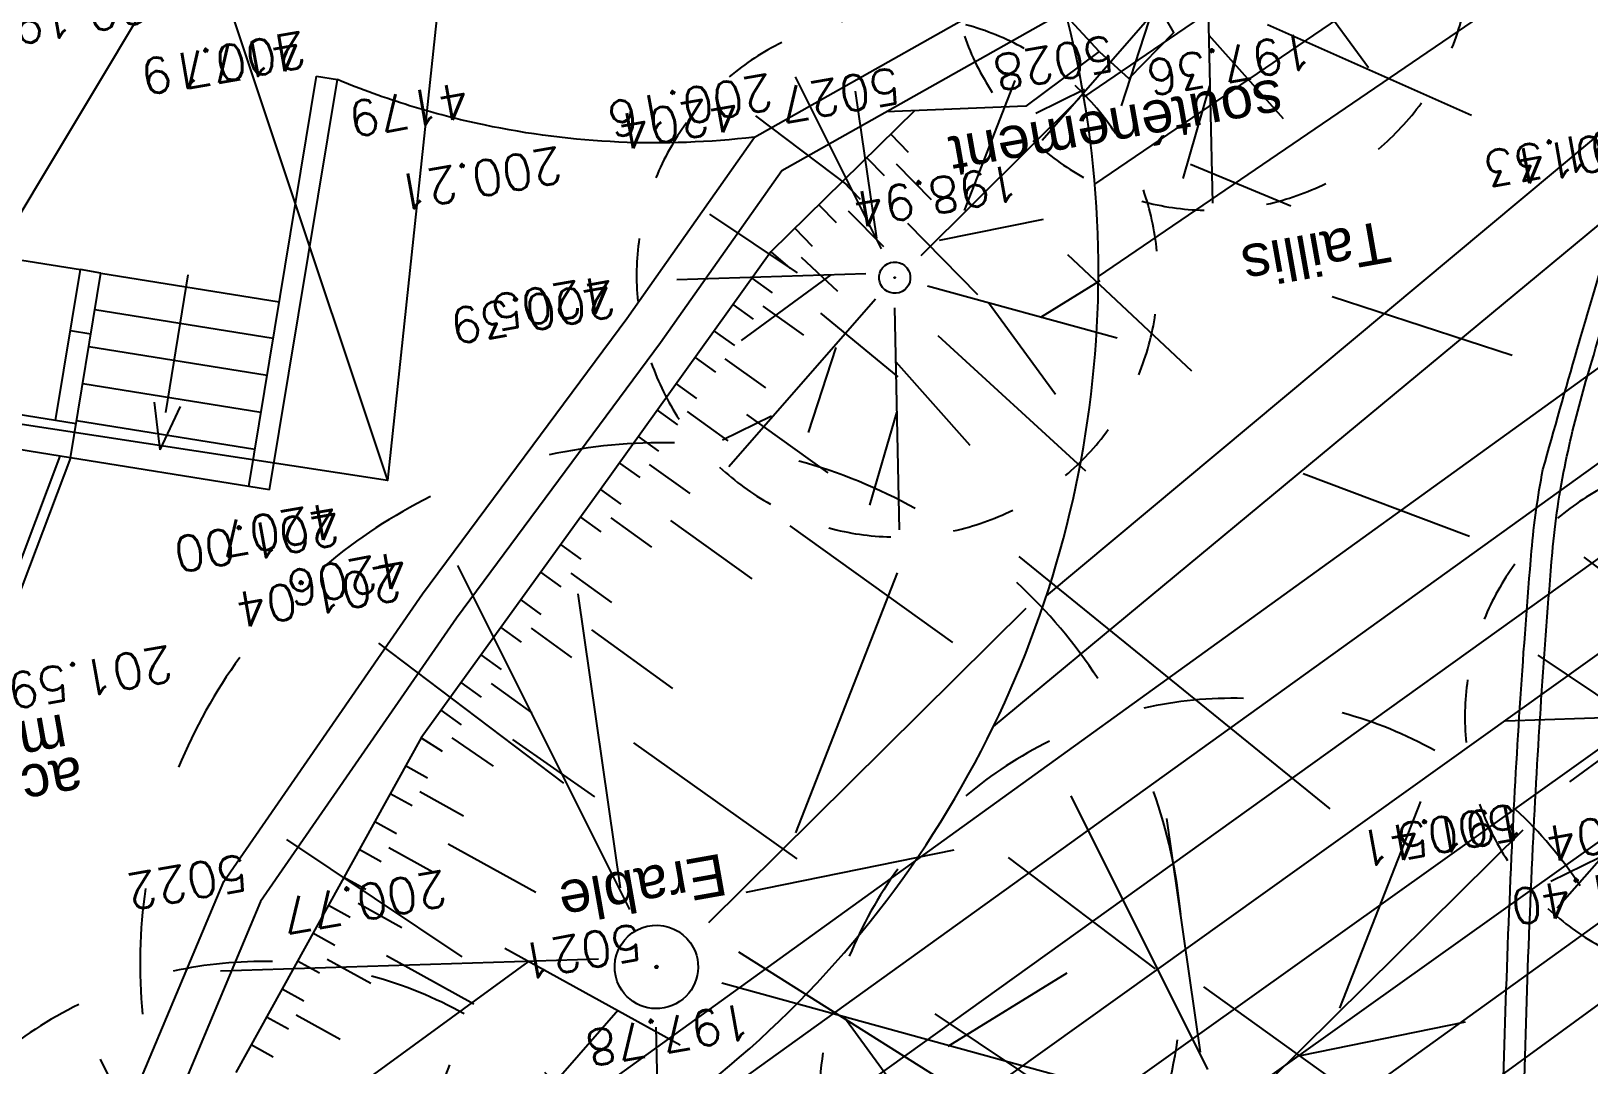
# Model space of a CAD drawing. Extents: x 0 to 613264, y -387505 to 675.
# Drawn here: x 472791 to 487730, y -276737 to -266822 of the extents above; entities that cross this region are included whole.
import ezdxf
from ezdxf.enums import TextEntityAlignment as Align
from ezdxf.lldxf.tags import DXFTag

# ---------------------------------------------------------------- set-up
doc = ezdxf.new("R2010")
doc.units = 0
for name, color, linetype in [('Fond topo - BAT_ANN', 252, 'Continuous'), ('Fond topo - BAT_TXT', 252, 'Continuous'), ('Fond topo - CLO_MUR', 252, 'Continuous'), ('Fond topo - ESPACE_BOISE', 252, 'Continuous'), ('Fond topo - SOL', 252, 'Continuous'), ('Fond topo - TAL', 252, 'Continuous'), ('Fond topo - TAL_HAC', 252, 'Continuous'), ('Fond topo - VEG', 252, 'Continuous'), ('Fond topo - VEG_TXT', 252, 'Continuous'), ('Fond topo - VEG_TXT_ESSENCE', 252, 'Continuous'), ('Fond topo - Z_500', 252, 'Continuous'), ('prlm-VRD', 2, 'Continuous'), ('SA - EBC', 252, 'Continuous')]:
    doc.layers.add(name, color=color, linetype=linetype)
for name, color, linetype, plot in [('Fond topo - N', 252, 'Continuous', False), ('Fond topo - NCACHE', 252, 'Continuous', False), ('Fond topo - ZCACHE', 252, 'Continuous', False)]:
    doc.layers.add(name, color=color, linetype=linetype, plot=plot)
doc.layers.add('Fond topo - P', color=252, linetype='Continuous', lineweight=50)
doc.layers.add('Fond topo - VOI', color=252, linetype='Continuous', lineweight=25)
doc.styles.add('2000_ARIAL', font='arial.ttf', dxfattribs={"height": 0.400000006})
doc.styles.add('SIMPLEX', font='simplex_.ttf', dxfattribs={"height": 1.25})
tags = doc.linetypes.add('L1', pattern=[1.0000000298023224, 0.6000000238418579, -0.4000000059604645]).pattern_tags.tags
tags[6:7] = [DXFTag(74, 4), DXFTag(75, 0), DXFTag(340, '0'), DXFTag(46, 0.0), DXFTag(50, 0.0), DXFTag(44, 0.0), DXFTag(45, 0.0)]
tags[4:5] = [DXFTag(74, 4), DXFTag(75, 0), DXFTag(340, '0'), DXFTag(46, 0.0), DXFTag(50, 0.0), DXFTag(44, 0.0), DXFTag(45, 0.0)]
tags = doc.linetypes.add('L16', pattern=[0.37500001490116125, 0.300000011920929, -0.07500000298023224]).pattern_tags.tags
tags[6:7] = [DXFTag(74, 4), DXFTag(75, 0), DXFTag(340, '0'), DXFTag(46, 0.0), DXFTag(50, 0.0), DXFTag(44, 0.0), DXFTag(45, 0.0)]
tags[4:5] = [DXFTag(74, 4), DXFTag(75, 0), DXFTag(340, '0'), DXFTag(46, 0.0), DXFTag(50, 0.0), DXFTag(44, 0.0), DXFTag(45, 0.0)]
tags = doc.linetypes.add('L8', pattern=[0.22500000894069674, 0.1500000059604645, -0.07500000298023224]).pattern_tags.tags
tags[6:7] = [DXFTag(74, 4), DXFTag(75, 0), DXFTag(340, '0'), DXFTag(46, 0.0), DXFTag(50, 0.0), DXFTag(44, 0.0), DXFTag(45, 0.0)]
tags[4:5] = [DXFTag(74, 4), DXFTag(75, 0), DXFTag(340, '0'), DXFTag(46, 0.0), DXFTag(50, 0.0), DXFTag(44, 0.0), DXFTag(45, 0.0)]

# ---------------------------------------------------------------- blocks, each defined once
blk = doc.blocks.new('ESC01')
at = {"ltscale": 2}
for p, q in [((1.338104, 0), (0, 0)), ((1.257547, 0.126415), (1.7, 0)), ((1.257547, -0.126415), (1.7, 0))]:
    blk.add_line(p, q, dxfattribs=at)
blk = doc.blocks.new('PTOPO')
at = {"layer": 'Fond topo - NCACHE', "style": 'SIMPLEX'}
blk.add_attdef('MAT', text='', height=0.34, dxfattribs=at).set_placement((0.09999999986030161, -0.09999999962747097), align=Align.TOP_LEFT)
at = {"layer": 'Fond topo - ZCACHE', "style": 'SIMPLEX'}
blk.add_attdef('ALT', (0.09999999986030161, 0.09999999962747097), '', height=0.34, dxfattribs=at)
blk = doc.blocks.new('VEG12')
at = {"ltscale": 2}
for p, q in [((0.01815258799999997, 0.057406781), (0.100441039, 0.47293725)), ((0.05749608, 0.253444298), (0.145517598, 0.414706841)), ((0.037902722, 0.15845596), (-0.06593155700000003, 0.344147082)), ((-0.158788295, 0.086017079), (-0.245985314, 0.284587218)), ((0.04981112299999996, 0.033821695), (0.391570728, 0.285894318)), ((0.143890955, 0.107467204), (0.230033352, 0.253971609)), ((0.2917471699999999, 0.208620217), (0.392372872, 0.233301274)), ((-0.05229389700000003, 0.02983962500000001), (-0.383643778, 0.204631851)), ((-0.25001839, 0.135126714), (-0.3755999820000001, 0.091127132)), ((0.122915307, -0.02992704099999999), (0.317230371, 0.05540147100000001)), ((-0.05265807700000003, -0.029192154), (-0.412380265, -0.256628677)), ((0.057557527, -0.01766878999999999), (0.411943876, -0.08413611500000001)), ((-0.09359106700000003, -0.049762263), (-0.2956446150000001, -0.04653133200000001)), ((0.01825986499999999, -0.057372749), (0.107637982, -0.4128258760000001)), ((0.184132294, -0.04763066399999999), (0.323120213, -0.192805613)), ((0.02259491799999996, -0.07955337300000001), (0.001649748999999978, -0.36183712)), ((-0.151821475, -0.09483882200000002), (-0.2999525240000001, -0.315936062)), ((0.05371548199999998, -0.188497704), (0.197263789, -0.356749422))]:
    blk.add_line(p, q, dxfattribs=at)
for start, end in [(90, 103.8461539085843), (62.30769199853572, 76.15384597947835), (117.6923078993823, 131.5384619204946), (34.61538499867542, 48.46153799321151), (145.3846149358338, 159.2307690506909), (6.923076979206323, 20.76923090842763), (173.0769230068974, 186.9230769931026), (339.2307689837768, 353.0769230207937), (200.7692310571047, 214.6153850641662), (311.5384620067885, 325.3846150013246), (228.4615380795054, 242.3076921006177), (283.8461540205217, 297.6923080014643), (256.1538460914157, 270)]:
    blk.add_arc((0, 0), 0.496982058, start, end, dxfattribs=at)
blk = doc.blocks.new('VEG14')
at = {"ltscale": 2, "flags": 128}
for points in [[(0.5, 0, -1), (-0.5, 0, -1)], [(0.016, 0, -1), (-0.016, 0, -1)]]:
    blk.add_lwpolyline(points, format="xyb", close=True, dxfattribs=at)
blk = doc.blocks.new('VEG12A')
at = {"ltscale": 2}
for p, q in [((0.01815258799999997, 0.057406781), (0.100441039, 0.47293725)), ((0.05749608, 0.253444298), (0.145517598, 0.414706841)), ((0.037902722, 0.15845596), (-0.06593155700000003, 0.344147082)), ((-0.158788295, 0.086017079), (-0.245985314, 0.284587218)), ((0.04981112299999996, 0.033821695), (0.391570728, 0.285894318)), ((0.143890955, 0.107467204), (0.230033352, 0.253971609)), ((0.2917471699999999, 0.208620217), (0.392372872, 0.233301274)), ((-0.05229389700000003, 0.02983962500000001), (-0.383643778, 0.204631851)), ((-0.25001839, 0.135126714), (-0.3755999820000001, 0.091127132)), ((0.122915307, -0.02992704099999999), (0.317230371, 0.05540147100000001)), ((0.057557527, -0.01766878999999999), (0.411943876, -0.08413611500000001)), ((-0.05265807700000003, -0.029192154), (-0.412380265, -0.256628677)), ((-0.09359106700000003, -0.049762263), (-0.2956446150000001, -0.04653133200000001)), ((0.184132294, -0.04763066399999999), (0.323120213, -0.192805613)), ((0.01825986499999999, -0.057372749), (0.107637982, -0.4128258760000001)), ((0.02259491799999996, -0.07955337300000001), (0.001649748999999978, -0.36183712)), ((-0.151821475, -0.09483882200000002), (-0.2999525240000001, -0.315936062)), ((0.05371548199999998, -0.188497704), (0.197263789, -0.356749422))]:
    blk.add_line(p, q, dxfattribs=at)
for start, end in [(90, 103.8461539085843), (62.30769199853572, 76.15384597947835), (117.6923078993823, 131.5384619204946), (34.61538499867542, 48.46153799321151), (145.3846149358338, 159.2307690506909), (6.923076979206323, 20.76923090842763), (173.0769230068974, 186.9230769931026), (339.2307689837768, 353.0769230207937), (200.7692310571047, 214.6153850641662), (311.5384620067885, 325.3846150013246), (228.4615380795054, 242.3076921006177), (283.8461540205217, 297.6923080014643), (256.1538460914157, 270)]:
    blk.add_arc((0, 0), 0.496982058, start, end, dxfattribs=at)
blk = doc.blocks.new('VEG14A')
at = {"ltscale": 2, "flags": 128}
for points in [[(0.5, 0, -1), (-0.5, 0, -1)], [(0.016, 0, -1), (-0.016, 0, -1)]]:
    blk.add_lwpolyline(points, format="xyb", close=True, dxfattribs=at)
blk = doc.blocks.new('A$C1F970F0F')
at = {"layer": 'SA - EBC'}
h = blk.add_hatch(dxfattribs=at)
h.set_pattern_fill('_USER', color=256, scale=74.99999999999999, angle=-325.7236014113932, style=0, pattern_type=0)
h.set_pattern_definition([(34.27639858860678, (-277130161.1279894, -473864756.7787022), (-42.238928459823, 61.97477650275113), [])])
edge = h.paths.add_edge_path()
edge.add_line((5801.470568619522, -3162.013069131843), (4083.559282644929, -3271.123614088357))
edge.add_line((4083.559282644929, -3271.123614088356), (4014.481307725509, -3717.332461968055))
edge.add_line((4014.48130772551, -3717.332461968055), (3135.517961824245, -3810.19300101904))
edge.add_line((3135.517961824245, -3810.19300101904), (2274.245008604417, -3693.648081323564))
edge.add_line((2274.245008604417, -3693.648081323564), (1554.636776175834, -3420.099318784944))
edge.add_arc((2508.775769578408, -2315.674454232369), 1459.498372788833, 157.1868533427094, 229.1754823893534, ccw=False)
edge.add_arc((1966.013830892235, -2087.371785851423), 870.6752834691503, 94.3015183869224, 157.1868533106914, ccw=False)
edge.add_line((1900.708697991695, -1219.149067345796), (2859.239020416566, -1223.495634912559))
edge.add_arc((3100.860739749298, 1265.329539486049), 2500.526305395239, 264.4549516394795, 302.9422754293212)
edge.add_arc((4209.331858878893, -445.3369775435177), 462.1229708170858, 302.9422754305585, 376.8336969250394)
edge.add_arc((2214.122706379954, -1049.006753214115), 2546.655714682971, 16.8336969158998, 38.14703645440247)
edge.add_arc((3041.32627014761, -399.2990096244524), 1494.806919462396, 38.14703657403813, 72.97328584086019)
edge.add_line((3479.031970107599, 1029.988031775616), (2182.437305702805, 1414.38613606858))
edge.add_line((2182.437305702805, 1414.38613606858), (1056.590900019184, 1822.819186472099))
edge.add_arc((1766.412018482452, 3779.442320525911), 2081.398594438606, 212.7495497786225, 250.0603089288685, ccw=False)
edge.add_line((15.86575126143373, 2653.472571668582), (-104.0907319930869, 3091.26353710603))
edge.add_line((-104.0907319930869, 3091.26353710603), (-169.6986146466322, 3639.54836895815))
edge.add_line((-169.6986146466322, 3639.548368958149), (-35.58090533515337, 6158.014854826562))
edge.add_arc((-194.3533792400212, 7143.826589584332), 998.5156357593988, 279.1493507374978, 373.962283499627)
edge.add_arc((2392.201579171132, 7786.918955579627), 1666.786287877102, 172.6269749467245, 193.9622835974407, ccw=False)
edge.add_arc((-45.50651600643437, 8102.354993671941), 791.2455775503726, -7.373025019439765, 16.43829965925021)
edge.add_line((713.3969204091394, 8326.263765657093), (486.7428317772967, 9142.81155059313))
edge.add_line((486.7428317772967, 9142.811550593131), (1338.845530021721, 9564.23852196786))
edge.add_line((1338.845530021721, 9564.23852196786), (1632.623584095551, 8945.24637913095))
edge.add_line((1632.623584095551, 8945.246379130947), (1394.029444699765, 8829.874494032001))
edge.add_line((1394.029444699765, 8829.874494032001), (1731.997733793977, 8131.230781666551))
edge.add_arc((1233.216649704336, 7889.945865525577), 554.0766919865823, -19.640967550384175, 25.815335324856676, ccw=False)
edge.add_line((1755.055695752756, 7703.706797235046), (1558.214479468655, 6807.520788570679))
edge.add_line((1558.214479468655, 6807.52078857068), (1570.021725572625, 6609.158708993335))
edge.add_line((1570.021725572625, 6609.158708993335), (1852.913141606868, 5734.125706863067))
edge.add_line((1852.913141606869, 5734.125706863067), (2726.748207475315, 4020.986816292172))
edge.add_line((2726.748207475315, 4020.986816292172), (3802.352916265851, 4004.947770972833))
edge.add_arc((8355.58168857983, 5950.706307988518), 4951.552134169374, 203.138762427905, 230.8301436200186)
edge.add_arc((13583.66465597079, 12367.85935474512), 13228.79229856088, 230.8301435441083, 233.1638398044412)
edge.add_line((5652.622255943647, 1780.153648245416), (4998.697813068342, 1820.441475819727))
edge.add_line((4998.697813068342, 1820.441475819727), (4863.841220233488, 767.0816613875431))
edge.add_line((4863.841220233488, 767.0816613875434), (5595.355488733695, 631.185878681516))
edge.add_line((5595.355488733695, 631.1858786815158), (5852.747939948536, -2020.707044821664))
edge.add_line((5852.747939948536, -2020.707044821665), (5881.394298709887, -2966.563612924887))
edge.add_line((5881.394298709887, -2966.563612924887), (5801.470568619523, -3162.013069131842))
at = {"layer": 'Fond topo - BAT_ANN', "linetype": 'L16', "ltscale": 2, "flags": 128}
blk.add_lwpolyline([(231.4166734365224, 7968.148775199626), (122.282900995564, 6942.842970544834), (-340.8542018124522, 7013.701384659944)], dxfattribs=at)
at = {"layer": 'Fond topo - BAT_ANN', "ltscale": 2, "flags": 128}
for points in [[(-340.8542018471107, 7013.701384476933), (231.4166734365224, 7968.148775199626)], [(-198.1400144222559, 7904.298366774744), (122.282900995564, 6942.842970544834)], [(-314.8011236439556, 7168.03761309216), (-172.144092458004, 7145.109766586162)], [(-152.4111332716416, 7141.852417282543), (18.58938524842642, 7114.369203770162)], [(12.73905983603913, 7078.928041373716), (-158.2614586264938, 7106.411255064775)], [(6.888808537206842, 7043.487328263565), (-164.1117099655316, 7070.970541867451)], [(1.038557364538974, 7008.046615319096), (-169.9619611728583, 7035.52982873997)], [(-4.811693860116748, 6972.60590210011), (-175.812212437032, 7000.089115812831)], [(-10.66194515894927, 6937.165188989959), (-181.6624636963461, 6964.648402410833)]]:
    blk.add_lwpolyline(points, dxfattribs=at)
at = {"layer": 'Fond topo - CLO_MUR', "ltscale": 2, "flags": 128}
for points in [[(519.1394249430053, 7870.65566873581), (719.2318304536994, 7574.472732733214), (822.4824991698953, 7421.637915772496), (500.4160095933172, 7239.963820554039), (384.3169772687958, 7074.850401696899), (188.4308500548716, 6810.802551008756), (0.5798629199462084, 6539.066643808767), (-88.58026027055757, 6326.214509946725), (-142.7078490926474, 6205.097443695904), (-55.41878287176155, 5822.905741660599), (56.86273404000667, 5466.869533712125), (18.71478529120554, 5454.838988762215), (-94.05395660041108, 5812.420150183839), (-184.6789873738051, 6209.218240743221), (-125.2918926080458, 6342.104091646322), (-34.69961089330423, 6558.375220360288), (155.9076240411105, 6834.098178715247), (351.8887674293962, 7098.274107906256), (474.2308859751139, 7272.26630274395), (763.6296702608437, 7435.512911793719), (685.2580226707453, 7551.52103603315), (485.1656171253927, 7847.703971852735)], [(804.7164344888548, 7354.225320508066), (833.3180108480351, 7328.507150202912), (876.5278429697025, 7372.510298740617), (802.9740544386785, 7500.848424081139)], [(804.7164344888548, 7354.225320508066), (770.1302627689083, 7392.106606076141)], [(804.7164344888548, 7354.225320508066), (734.4277193462601, 7301.999070242412), (600.6833916724146, 7296.523526379325)], [(-10.66194515894927, 6937.165188989959), (54.29731260970038, 7330.687162039317)], [(9.3484487052433, 6933.949117512526), (74.29371423989664, 7327.386325934502)], [(54.29731260970038, 7330.687162039317), (74.29371427455521, 7327.386326117514)], [(-196.0345565060791, 7000.381779489818), (-172.1440923664982, 7145.109766568832)], [(-181.6624636616878, 6964.648402593845), (-152.4111332023244, 7141.852417648565)], [(-152.411133236983, 7141.852417465554), (-172.1440923664982, 7145.109766568832)], [(-181.7550893903388, 7086.886525564069), (-162.0221302490415, 7083.629176648134)], [(-176.2877895804627, 6997.208077704378), (-339.2792624819792, 7023.404077082224)], [(-181.6624636096999, 6964.648402868363), (-344.3585075849981, 6990.79692056209)], [(-181.6624636096999, 6964.648402868363), (-267.9289042487922, 6736.653059189182), (-380.5074705485747, 6754.52397805374)], [(-191.7414280618109, 6966.268294455745), (-274.4009842723108, 6747.805659355614), (-378.9950788830056, 6764.40910928172)], [(9.348448653255673, 6933.949117238009), (-10.66194515894927, 6937.165188989959)]]:
    blk.add_lwpolyline(points, dxfattribs=at)
at = {"layer": 'Fond topo - ESPACE_BOISE', "linetype": 'L1', "ltscale": 2, "flags": 128}
blk.add_lwpolyline([(5801.470568619522, -3162.013069131843), (4083.559282644929, -3271.123614088356), (4014.48130772551, -3717.332461968055), (3135.517961824245, -3810.19300101904), (2274.245008604417, -3693.648081323564), (1554.636776175834, -3420.099318784944, -0.3248648439675891), (1163.447808694293, -1749.787382690587, -0.2814891279475962), (1900.708697991695, -1219.149067345796), (2859.239020416566, -1223.495634912559, 0.1695292870025676), (4460.631470672048, -833.159289007697, 0.3340686001642133), (4651.652558133293, -311.5085830883972, 0.09326601102169153), (4216.884593398947, 524.0158635944096, 0.153138720952933), (3479.031970107599, 1029.988031775616), (2182.437305702805, 1414.38613606858), (1056.590900019184, 1822.819186472099, -0.1642525569996709), (15.86575126143373, 2653.472571668582), (-104.0907319930869, 3091.26353710603), (-169.6986146466322, 3639.548368958149), (-35.58090533515337, 6158.014854826562, 0.4390366150430304), (774.660880078399, 7384.751557306568, -0.09336270405047195), (739.1967976091219, 8000.81547627212, 0.104271961321091), (713.3969204091394, 8326.263765657093), (486.7428317772967, 9142.811550593131), (1338.845530021721, 9564.23852196786), (1632.623584095551, 8945.246379130947), (1394.029444699765, 8829.874494032001), (1731.997733793977, 8131.23078166655, -0.2009829630843761), (1755.055695752756, 7703.706797235046), (1558.214479468655, 6807.52078857068), (1570.021725572625, 6609.158708993335), (1852.913141606869, 5734.125706863067), (2726.748207475315, 4020.986816292172), (3802.352916265851, 4004.947770972833, 0.121417881002313), (5228.074839294609, 2111.882341611708, 0.01018302282179253), (5652.622255943647, 1780.153648245416), (4998.697813068342, 1820.441475819727), (4863.841220233488, 767.0816613875434), (5595.355488733695, 631.1858786815158), (5852.747939948536, -2020.707044821665), (5881.394298709887, -2966.563612924887)], format="xyb", close=True, dxfattribs=at)
at = {"layer": 'Fond topo - SOL', "linetype": 'L16', "ltscale": 2, "flags": 128}
blk.add_lwpolyline([(474.2308859751139, 7272.26630274395, -0.04080859348805646), (344.1142451621034, 7267.465319055847, -0.04080859348805612), (214.9455727972438, 7283.861774190666, -0.02307103368677205), (143.6149523264603, 7302.377338073271, -0.02307103368677236), (74.2937142052383, 7327.38632575149)], format="xyb", dxfattribs=at)
at = {"layer": 'Fond topo - TAL', "linetype": 'L8', "ltscale": 2, "flags": 128}
for points in [[(1230.412077270945, 6953.292803315764, -0.001241417649734396), (1263.337097057114, 7068.901326529162, -0.002762291635573238), (1278.549771741596, 7120.737794982389, -6.594940049300515e-05), (1330.243813457186, 7293.265033948132, -0.0002788458656506098), (1342.498026736909, 7334.060744314472, -0.004391092289443369), (1376.305530413027, 7442.909543470935, -0.005833119706346854), (1403.425842717872, 7524.313124602433, -0.06678132326515784), (1447.480020480343, 7611.769719673842, 0.03404019629489836), (1544.600385869521, 7776.794819738389, 0.01283086386071782), (1635.933304401947, 7971.697391612877, 0.05594197464522858), (1650.603195407743, 8018.988392133176, 0.008305635612754856), (1661.894848522005, 8083.829636260039, -0.004514996191680712), (1681.760786276228, 8203.257651625916, -0.005166636959913012), (1725.956727823527, 8440.477364419115, 0.01013325343024469), (1747.290057322436, 8561.655523818716, 0.02754109541843155), (1753.842010704622, 8627.667821367357, 0.01143171500259811), (1757.195629035043, 8787.349495546016, 0.02024391314553213), (1754.026041368861, 8862.154646773886, -0.01833869375018922), (1750.21293307526, 8944.71136327356, -0.07262248148825946), (1765.552684158852, 9057.218797323476, 0.0695479003902024), (1782.281773223485, 9174.548732875768, 0.0300247451236787), (1780.100140812046, 9212.596466806644, 0.01659256475025528), (1769.767692764451, 9280.73599386162, 0.07271369952767202), (1754.896194001155, 9324.317529005306, 0.04662197749276983), (1716.429196840002, 9384.703877230804)], [(3095.782607199828, 2385.585303046955, 0.2025701717713174), (3062.928562418754, 2428.211306367457, -0.007879161599459306), (2857.803467410294, 2566.268508164295, -0.01612499363821745), (2760.575440600426, 2638.720483728613, -0.005612050926987784), (2357.461271401177, 2967.296817088869, -0.02310981944406066), (2262.98048469697, 3053.793995152751, -0.02656853736084773), (2121.606081146174, 3211.721960668646, -0.03868213141289542), (2038.45437682572, 3333.343527862226, -0.007175392863421301), (1963.013500548578, 3468.842593592141, -0.004924543901637316), (1858.109154729277, 3668.478834636397, -0.003633774980151405), (1725.411288200116, 3931.858539373142, -0.005756497948632509), (1644.66149301996, 4099.913051201009, -0.02086462232268653), (1548.002817935727, 4331.961080216465, -0.01528835115206335), (1439.664852180741, 4656.282704507437, -0.00998661920293276), (1370.416238611539, 4904.713335883505, -0.02421681069612429), (1348.592634374304, 5010.498408480193, -0.004068535753421325), (1329.870118341899, 5137.04332846393, -0.00117186381131355), (1269.618313142295, 5576.012034803227, -0.001529534022618814), (1207.758708859682, 6045.509424564135, -0.006277708336209411), (1194.419927550409, 6160.595131915282, -0.0295487888980973), (1190.357233869101, 6253.392064706427, -0.007897956095757505), (1200.907519814881, 6592.264625065231, -0.009534636861174617), (1219.619672052993, 6875.423149991743, -0.02633710465156826), (1230.412077270945, 6953.292803315764)]]:
    blk.add_lwpolyline(points, format="xyb", dxfattribs=at)
at = {"layer": 'Fond topo - TAL', "ltscale": 2, "flags": 128}
blk.add_lwpolyline([(628.0006584249462, 7297.641905738777), (489.9458806739897, 7162.172446038964), (326.5874361741029, 6934.277888681679), (154.5266645080367, 6696.18938446092), (-23.15330993292173, 6375.071069854245)], dxfattribs=at)
at = {"layer": 'Fond topo - TAL_HAC', "ltscale": 2}
for p, q in [((604.991528796784, 7275.063662377053), (621.8009370349761, 7257.933461078896)), ((581.9823991686219, 7252.485419015331), (598.791807315308, 7235.355217734502)), ((610.2963721810329, 7246.644339500372), (643.915188565911, 7212.383936921385)), ((558.9732694836122, 7229.907175853949), (575.782677721804, 7212.776974555791)), ((535.9641399989436, 7207.328932749413), (552.7735481456297, 7190.198731468585)), ((564.2781129995726, 7201.48785304711), (597.896929419109, 7167.227450651135)), ((620.9060590126128, 7189.805693829845), (688.1436918738746, 7121.284888654543)), ((512.955010313934, 7184.750689588031), (529.7644185521259, 7167.620488289873)), ((489.9458806739897, 7162.172446038964), (508.1717864808729, 7146.557826113015)), ((518.968102519273, 7157.089157153525), (554.0361820328445, 7124.313712046139)), ((471.7949424109354, 7136.850828604695), (491.3011750679258, 7122.868450752263)), ((453.6440041534286, 7111.529211074588), (473.1502367133656, 7097.546833335323)), ((482.2257059138659, 7110.207642228971), (521.2381710788054, 7082.242886362758)), ((537.6371765932569, 7103.27829933954), (611.8737566633139, 7042.410161527513)), ((435.4930659132508, 7086.207593635987), (454.9992984558586, 7072.225215805217)), ((650.0087242287325, 7081.847525193365), (791.6897612476505, 6952.269426028482)), ((417.3421275586908, 7060.885976219047), (436.8483602156811, 7046.903598366615)), ((445.9238293815228, 7059.564407077251), (484.936294610232, 7031.599651672899)), ((399.191189301184, 7035.564358688939), (418.697421861121, 7021.581980949675)), ((381.0402510610062, 7010.242741250338), (400.546483603614, 6996.260363419568)), ((409.6219527347973, 7008.921171947193), (448.6344179517245, 6980.956416355497)), ((466.7853561919022, 7006.278033794099), (544.8102866028803, 6950.348522615039)), ((362.8893128208284, 6984.921123811738), (382.3955453634364, 6970.938745980967)), ((344.7383745404451, 6959.599506285962), (364.2446071003822, 6945.617128546698)), ((373.3200762544419, 6958.27793706999), (412.3325414311633, 6930.313181391121)), ((326.5874361741029, 6934.277888681679), (346.06664572723, 6920.257888885441)), ((307.4695727235113, 6907.823610348352), (326.9216866559231, 6893.766041014795)), ((336.4941661655827, 6907.011964812858), (375.4255077971483, 6878.934382388683)), ((393.8790246342587, 6904.623781933488), (471.8229130039879, 6848.581384876938)), ((508.3165998148723, 6899.464953743822), (664.2854594421561, 6787.493016066381)), ((288.3517092105252, 6881.369332311207), (307.8038230791673, 6867.311762515787)), ((727.9876103993208, 6869.88122108452), (1026.15775955305, 6627.908986782945)), ((269.2338456684278, 6854.915053995209), (288.6859595488518, 6840.857484387133)), ((298.244891362536, 6854.084623394876), (337.1491192550953, 6825.969484248568)), ((250.1159821034539, 6828.460775683545), (269.5680960636017, 6814.403205870795)), ((230.9981185786858, 6802.006497459054), (250.4502325506155, 6787.948927833649)), ((260.0091642727939, 6801.17606685872), (298.9133921480243, 6773.060927620907)), ((318.0312556901215, 6799.515205936904), (395.8397113372943, 6743.284927291262)), ((211.8802551052177, 6775.552219130061), (231.3323690085181, 6761.494649517652)), ((192.7623915631202, 6749.097940814065), (212.2145054435441, 6735.040371205988)), ((221.7734372745576, 6748.267510305236), (260.6776650582819, 6720.152371084751)), ((173.6445280154755, 6722.643662593906), (193.096641918776, 6708.586092981497)), ((154.5266645080367, 6696.18938446092), (174.789278673097, 6683.327562437721)), ((183.9429603614485, 6695.956827555021), (223.6756854137299, 6669.025237357134)), ((242.1766752360061, 6694.588804220942), (320.8225343034122, 6639.535840148593)), ((358.3311228491208, 6691.410383809267), (514.7898671886097, 6580.123990629655)), ((139.7199999770703, 6669.429524680199), (160.7197073478962, 6657.810045924994)), ((124.913335418368, 6642.669665378669), (145.9130428515884, 6631.050186327285)), ((153.316375056763, 6644.430116086884), (195.3157898261511, 6621.191158097285)), ((110.1066708874016, 6615.909805597948), (131.1063782582278, 6604.290326842743)), ((95.30000644308166, 6589.149946274756), (116.29971376192, 6577.530467245033)), ((123.7030460017531, 6590.910397187646), (165.70246095484, 6567.671439542406)), ((180.5091254164893, 6594.431298957104), (264.5079550079406, 6547.953383631439)), ((80.49334179773314, 6562.390086515697), (101.4930491914354, 6550.770607756159)), ((65.68667723903081, 6535.630227214166), (86.68638467225128, 6524.010748162782)), ((94.08971695160244, 6537.390677813547), (136.0891316814723, 6514.151720115793)), ((50.88001274272324, 6508.870367616457), (71.87972019327276, 6497.250888656578)), ((64.47638789659231, 6483.870958914307), (106.4758027408443, 6460.632001194891)), ((121.2824670936586, 6487.391860535413), (205.281296741957, 6440.913945009407)), ((234.8946258662842, 6494.43366427467), (402.8922851060338, 6401.477833423)), ((458.8410761559865, 6490.800912072081), (783.8148709905385, 6286.232994940066)), ((36.07334824641521, 6482.110508018747), (57.07305564011767, 6470.491029259209)), ((21.26668365305432, 6455.350648534205), (42.26639099476915, 6443.731169500151)), ((904.9863152631299, 6457.070990815752), (1190.394101174988, 6252.549969324466)), ((6.460019156746739, 6428.590788936495), (27.45972655044898, 6416.971310176958)), ((34.86305882980014, 6430.351239827723), (76.86247355966998, 6407.11228212997)), ((-8.34664532223178, 6401.830929430292), (12.65306199660631, 6390.211450400569))]:
    blk.add_line(p, q, dxfattribs=at)
at = {"layer": 'Fond topo - TAL_HAC', "ltscale": 2, "flags": 128}
for points in [[(966.3122552739778, 7380.275093190899), (1162.01445653162, 7293.372454207651)], [(892.4564810185396, 7246.160793406923), (988.7623040211755, 7206.324771021335)], [(774.4475347421544, 7159.581671543111), (893.4640407577247, 7047.931758122521)], [(1028.190949662312, 7119.416598415932), (1201.064219668348, 7063.239381163446)], [(1000.368428384573, 6949.660438372066), (1160.082266362139, 6889.577076246538)]]:
    blk.add_lwpolyline(points, dxfattribs=at)
at = {"layer": 'Fond topo - VOI', "linetype": 'L16', "ltscale": 2, "flags": 128}
blk.add_lwpolyline([(56.86273404000667, 5466.869533712125, 0.01722442130375293), (100.7490957892572, 5241.697965665058, 0.04305158241120926), (129.0531697791089, 5154.237426918125, 0.001177569187763674), (261.1383144067263, 4843.032870582231, 0.002427729493112618), (326.2931529755457, 4692.548588717941, 0.001967020956825959), (521.7143402869494, 4251.859969264527, 0.009053493585175633), (566.2761374997808, 4157.064661844938, 0.02150890483590385), (610.9202550321957, 4075.450427662592, 0.003755857879048691), (889.7388132796558, 3621.776473779397, 0.006031040761159129), (1058.432869866898, 3358.963102764782, 0.008024603406108846), (1190.723453779874, 3165.076943838002, 0.04845863152505209), (1333.12735334017, 2999.950607903149, 0.03430654925623074), (1569.661950786684, 2803.244906391133, 0.02760387630777388), (1826.234968976132, 2638.810179415927, 0.04574181495738096), (1994.127830099467, 2563.162316615725, 0.003041655411540011), (2118.636492087664, 2521.094780365128, 0.0008412879643141841), (2569.95813666258, 2372.502347187572, 0.002454288050361413), (2676.546111865867, 2338.186503763289, 0.001190149676915431), (2896.85720450872, 2269.025802803667, 0.2729859319538775), (3085.813253685456, 2299.397294490318, 0.5229621065076793), (3073.34446760256, 2445.294900231599, -0.00786055030879591), (2869.230622651343, 2582.682530549924, -0.01612499385767952), (2773.036716856073, 2654.363904177509, -0.005612051181520921), (2370.270541471567, 2982.65658904875, -0.02310981858493283), (2277.152658593871, 3067.906028562828, -0.02656853706870258), (2137.194908309708, 3224.251464528256, -0.03868213082134395), (2055.787146643901, 3343.322260046691, -0.007175393436975411), (1980.62549295001, 3478.319814973278, -0.004924544095459816), (1875.904400606205, 3677.607318775999, -0.003633774744343019), (1743.337332500545, 3940.727413854674, -0.005756498423518589), (1662.78697956522, 4108.366851243539, -0.02086462172059421), (1566.769855111369, 4338.874712779702, -0.01528835093536459), (1458.819309716361, 4662.036551636573, -0.009986619233383176), (1389.785193736479, 4909.697668854853, -0.02421681082814337), (1368.352793964908, 5013.586465003814, -0.004068535890819898), (1349.677914238661, 5139.809412170728, -0.001171863945288602), (1289.438857186837, 5578.685241930464, -0.00152953393264567), (1227.595236878256, 6048.061317698067, -0.006277708744472327), (1214.314274635904, 6162.648167620609, -0.02954878833963652), (1210.354884519365, 6253.085519557625, -0.007897955815137008), (1220.885509931378, 6591.326589082498, -0.009534637172886556), (1239.547369758186, 6873.72407204614, -0.03049426633253396), (1252.434107135826, 6961.345490526273, -0.01959706265007154), (1271.710791750347, 7038.058871881049, -0.007385007286054106), (1333.748061266518, 7238.506499872628, -0.00703834365838784), (1410.346328429002, 7462.873897527673, -0.02475780953821647), (1436.145647660488, 7525.181389840833, -0.03116737178628414), (1471.634894757119, 7589.471303993479, 0.01624541013141497), (1543.319578909271, 7710.6426178109, 0.01140558707328078), (1607.813491966961, 7834.851061375523, 0.007490832612850338), (1698.790012244002, 8027.532514171119, 0.04894958720658051), (1711.858641002832, 8065.895651161012, 0.0172000170103988), (1734.285776140107, 8178.786629708202)], format="xyb", dxfattribs=at)
at = {"layer": 'Fond topo - BAT_ANN', "ltscale": 2, "xscale": 99.99999999999999, "yscale": 99.99999999999999, "zscale": 99.99999999999999, "rotation": 260.8663625524406}
blk.add_blockref('ESC01', (-68.94230507956331, 7140.099664010313), dxfattribs=at)
at = {"layer": 'Fond topo - P', "ltscale": 2}
ref = blk.add_blockref('PTOPO', (-74.07164012847466, 7433.226063136005), dxfattribs=dict(at, xscale=99.99999999999994, yscale=99.99999999999994, zscale=99.99999999999994, rotation=190.0656205306617))
ref.add_attrib('MAT', '4170', dxfattribs={"layer": 'Fond topo - N', "color": 0, "ltscale": 2, "height": 33.99999999999999, "rotation": 190.0656204987762, "style": 'SIMPLEX'}).set_placement((-85.66548201236219, 7441.324385611846), align=Align.TOP_LEFT)
ref.add_attrib('ALT', '200.19', (-82.16996286895414, 7421.632221231143), dxfattribs={"layer": 'Fond topo - Z_500', "color": 0, "ltscale": 2, "height": 33.99999999999999, "rotation": 190.0656204987762, "style": 'SIMPLEX'})
ref = blk.add_blockref('PTOPO', (54.29731260970038, 7330.687162039317), dxfattribs=dict(at, xscale=99.99999999999994, yscale=99.99999999999994, zscale=99.99999999999994, rotation=190.0656205306617))
ref.add_attrib('MAT', '4177', dxfattribs={"layer": 'Fond topo - N', "color": 0, "ltscale": 2, "height": 33.99999999999999, "rotation": 190.0656204987762, "style": 'SIMPLEX'}).set_placement((42.70347074314236, 7338.785484606664), align=Align.TOP_LEFT)
ref.add_attrib('ALT', '200.19', (41.21393002171703, 7373.593066309565), dxfattribs={"layer": 'Fond topo - Z_500', "color": 0, "ltscale": 2, "height": 33.99999999999999, "rotation": 190.0656204987762, "style": 'SIMPLEX'})
ref = blk.add_blockref('PTOPO', (833.3180108480351, 7328.507150202912), dxfattribs=dict(at, xscale=99.99999999999994, yscale=99.99999999999994, zscale=99.99999999999994, rotation=190.0656205306617))
ref.add_attrib('MAT', '5028', dxfattribs={"layer": 'Fond topo - N', "color": 0, "ltscale": 2, "height": 33.99999999999999, "rotation": 190.0656204987762, "style": 'SIMPLEX'}).set_placement((821.7241690161354, 7336.605472953272), align=Align.TOP_LEFT)
ref.add_attrib('ALT', '197.36', (1005.955936975124, 7372.999704141133), dxfattribs={"layer": 'Fond topo - Z_500', "color": 0, "ltscale": 2, "height": 33.99999999999999, "rotation": 190.0656204987762, "style": 'SIMPLEX'})
ref = blk.add_blockref('PTOPO', (628.0006584249462, 7297.641905738777), dxfattribs=dict(at, xscale=99.99999999999994, yscale=99.99999999999994, zscale=99.99999999999994, rotation=190.0656205306617))
ref.add_attrib('MAT', '5027', dxfattribs={"layer": 'Fond topo - N', "color": 0, "ltscale": 2, "height": 33.99999999999999, "rotation": 190.0656204987762, "style": 'SIMPLEX'}).set_placement((616.4068165930465, 7305.740228489136), align=Align.TOP_LEFT)
ref.add_attrib('ALT', '198.94', (724.8892597523387, 7246.589419568799), dxfattribs={"layer": 'Fond topo - Z_500', "color": 0, "ltscale": 2, "height": 33.99999999999999, "rotation": 190.0656204987762, "style": 'SIMPLEX'})
ref = blk.add_blockref('PTOPO', (214.9455727972438, 7283.861774190666), dxfattribs=dict(at, xscale=99.99999999999994, yscale=99.99999999999994, zscale=99.99999999999994, rotation=190.0656205306617))
ref.add_attrib('MAT', '4179', dxfattribs={"layer": 'Fond topo - N', "color": 0, "ltscale": 2, "height": 33.99999999999999, "rotation": 190.0656204987762, "style": 'SIMPLEX'}).set_placement((203.3517309708916, 7291.960096845185), align=Align.TOP_LEFT)
ref.add_attrib('ALT', '200.21', (286.9255025448674, 7262.983924403794), dxfattribs={"layer": 'Fond topo - Z_500', "color": 0, "ltscale": 2, "height": 33.99999999999999, "rotation": 190.0656204987762, "style": 'SIMPLEX'})
ref = blk.add_blockref('PTOPO', (474.2308859751139, 7272.26630274395), dxfattribs=dict(at, xscale=99.99999999999994, yscale=99.99999999999994, zscale=99.99999999999994, rotation=190.0656205306617))
ref.add_attrib('MAT', '4204', dxfattribs={"layer": 'Fond topo - N', "color": 0, "ltscale": 2, "height": 33.99999999999999, "rotation": 190.0656204987762, "style": 'SIMPLEX'}).set_placement((462.6370441432142, 7280.36462549431), align=Align.TOP_LEFT)
ref.add_attrib('ALT', '200.16', (488.8928596806762, 7333.014342757714), dxfattribs={"layer": 'Fond topo - Z_500', "color": 0, "ltscale": 2, "height": 33.99999999999999, "rotation": 190.0656204987762, "style": 'SIMPLEX'})
ref = blk.add_blockref('PTOPO', (1333.748061266518, 7238.506499872628), dxfattribs=dict(at, xscale=99.99999999999994, yscale=99.99999999999994, zscale=99.99999999999994, rotation=190.0656205306617))
ref.add_attrib('MAT', '5014', dxfattribs={"layer": 'Fond topo - N', "color": 0, "ltscale": 2, "height": 33.99999999999999, "rotation": 190.0656204987762, "style": 'SIMPLEX'}).set_placement((1322.154219434618, 7246.604822622987), align=Align.TOP_LEFT)
ref.add_attrib('ALT', '191.33', (1329.464703004419, 7285.65995388278), dxfattribs={"layer": 'Fond topo - Z_500', "color": 0, "ltscale": 2, "height": 33.99999999999999, "rotation": 190.0656204987762, "style": 'SIMPLEX'})
ref = blk.add_blockref('PTOPO', (351.8887674293962, 7098.274107906256), dxfattribs=dict(at, xscale=99.99999999999994, yscale=99.99999999999994, zscale=99.99999999999994, rotation=190.0656205306617))
ref.add_attrib('MAT', '4205', dxfattribs={"layer": 'Fond topo - N', "color": 0, "ltscale": 2, "height": 33.99999999999999, "rotation": 190.0656204987762, "style": 'SIMPLEX'}).set_placement((340.2949255974966, 7106.372430656615), align=Align.TOP_LEFT)
ref.add_attrib('ALT', '200.39', (338.0938879264593, 7134.514704889429), dxfattribs={"layer": 'Fond topo - Z_500', "color": 0, "ltscale": 2, "height": 33.99999999999999, "rotation": 190.0656204987762, "style": 'SIMPLEX'})
ref = blk.add_blockref('PTOPO', (90.86081423597147, 6881.058939043046), dxfattribs=dict(at, xscale=99.99999999999994, yscale=99.99999999999994, zscale=99.99999999999994, rotation=190.0656205306617))
ref.add_attrib('MAT', '4207', dxfattribs={"layer": 'Fond topo - N', "color": 0, "ltscale": 2, "height": 33.99999999999999, "rotation": 190.0656204987762, "style": 'SIMPLEX'}).set_placement((79.2669724040718, 6889.157261793405), align=Align.TOP_LEFT)
ref.add_attrib('ALT', '201.00', (73.18744366332749, 6915.588442501378), dxfattribs={"layer": 'Fond topo - Z_500', "color": 0, "ltscale": 2, "height": 33.99999999999999, "rotation": 190.0656204987762, "style": 'SIMPLEX'})
ref = blk.add_blockref('PTOPO', (155.9076240757688, 6834.098178898259), dxfattribs=dict(at, xscale=99.99999999999994, yscale=99.99999999999994, zscale=99.99999999999994, rotation=190.0656205306617))
ref.add_attrib('MAT', '4206', dxfattribs={"layer": 'Fond topo - N', "color": 0, "ltscale": 2, "height": 33.99999999999999, "rotation": 190.0656204987762, "style": 'SIMPLEX'}).set_placement((144.3137822092108, 6842.196501465606), align=Align.TOP_LEFT)
ref.add_attrib('ALT', '201.04', (132.6154017061858, 6862.780090967485), dxfattribs={"layer": 'Fond topo - Z_500', "color": 0, "ltscale": 2, "height": 33.99999999999999, "rotation": 190.0656204987762, "style": 'SIMPLEX'})
ref = blk.add_blockref('PTOPO', (-262.9972221216049, 6733.211039311451), dxfattribs=dict(at, xscale=99.99999999999994, yscale=99.99999999999994, zscale=99.99999999999994, rotation=190.0656205306617))
ref.add_attrib('MAT', '4172', dxfattribs={"layer": 'Fond topo - N', "color": 0, "ltscale": 2, "height": 33.99999999999999, "rotation": 190.0656204987762, "style": 'SIMPLEX'}).set_placement((-274.5910639881631, 6741.309361878798), align=Align.TOP_LEFT)
ref.add_attrib('ALT', '201.59', (-86.61020800347501, 6784.491177759464), dxfattribs={"layer": 'Fond topo - Z_500', "color": 0, "ltscale": 2, "height": 33.99999999999999, "rotation": 190.0656204987762, "style": 'SIMPLEX'})
ref = blk.add_blockref('PTOPO', (1220.885509931378, 6591.326589082498), dxfattribs=dict(at, xscale=99.99999999999994, yscale=99.99999999999994, zscale=99.99999999999994, rotation=190.0656205306617))
ref.add_attrib('MAT', '5005', dxfattribs={"layer": 'Fond topo - N', "color": 0, "ltscale": 2, "height": 33.99999999999999, "rotation": 190.0656204987762, "style": 'SIMPLEX'}).set_placement((1209.291668070366, 6599.424911554008), align=Align.TOP_LEFT)
ref.add_attrib('ALT', '191.41', (1209.747561898857, 6633.618004041321), dxfattribs={"layer": 'Fond topo - Z_500', "color": 0, "ltscale": 2, "height": 33.99999999999999, "rotation": 190.0656204987762, "style": 'SIMPLEX'})
ref = blk.add_blockref('PTOPO', (1363.436943578514, 6589.013759227582), dxfattribs=dict(at, xscale=99.99999999999994, yscale=99.99999999999994, zscale=99.99999999999994, rotation=190.0656205306617))
ref.add_attrib('MAT', '5004', dxfattribs={"layer": 'Fond topo - N', "color": 0, "ltscale": 2, "height": 33.99999999999999, "rotation": 190.0656204987762, "style": 'SIMPLEX'}).set_placement((1351.843101746614, 6597.112081977942), align=Align.TOP_LEFT)
ref.add_attrib('ALT', '191.40', (1355.338620832487, 6577.419917418559), dxfattribs={"layer": 'Fond topo - Z_500', "color": 0, "ltscale": 2, "height": 33.99999999999999, "rotation": 190.0656204987762, "style": 'SIMPLEX'})
ref = blk.add_blockref('PTOPO', (2.194370906080621, 6542.920961857292), dxfattribs=dict(at, xscale=99.99999999999994, yscale=99.99999999999994, zscale=99.99999999999994, rotation=190.0656205306617))
ref.add_attrib('MAT', '5022', dxfattribs={"layer": 'Fond topo - N', "color": 0, "ltscale": 2, "height": 33.99999999999999, "rotation": 190.0656204987762, "style": 'SIMPLEX'}).set_placement((-9.399470925819287, 6551.019284607652), align=Align.TOP_LEFT)
ref.add_attrib('ALT', '200.77', (176.4217749298746, 6569.069074242499), dxfattribs={"layer": 'Fond topo - Z_500', "color": 0, "ltscale": 2, "height": 33.99999999999999, "rotation": 190.0656204987762, "style": 'SIMPLEX'})
ref = blk.add_blockref('PTOPO', (380.2541294664103, 6476.322915766892), dxfattribs=dict(at, xscale=99.99999999999994, yscale=99.99999999999994, zscale=99.99999999999994, rotation=190.0656205306617))
ref.add_attrib('MAT', '5021', dxfattribs={"layer": 'Fond topo - N', "color": 0, "ltscale": 2, "height": 33.99999999999999, "rotation": 190.0656204987762, "style": 'SIMPLEX'}).set_placement((368.6602876171813, 6484.421238425745), align=Align.TOP_LEFT)
ref.add_attrib('ALT', '197.78', (468.0571700617669, 6442.167372070545), dxfattribs={"layer": 'Fond topo - Z_500', "color": 0, "ltscale": 2, "height": 33.99999999999999, "rotation": 190.0656204987762, "style": 'SIMPLEX'})
at = {"layer": 'Fond topo - VEG', "ltscale": 2, "zscale": 99.99999999999997}
for name, p, xscale, yscale, rotation in [('VEG12A', (911.5980927807906, 7452.049873072187), 503.1999999999997, 503.1999999999997, 192.432705982593), ('VEG12A', (1557.756089691584, 7390.860724729546), 503.1999999999997, 503.1999999999997, 192.432705982593), ('VEG12A', (611.2948198472678, 7138.73605628267), 503.1999999999997, 503.1999999999997, 192.432705982593), ('VEG14A', (608.8212088210271, 7137.429565798401), 30, 30, 207.8417380991697), ('VEG12', (385.2013515535506, 6478.935896918442), 1006.399999999999, 1006.399999999999, 192.432705982593), ('VEG12', (1405.695970817965, 6715.440595979129), 503.1999999999997, 503.1999999999997, 192.432705982593), ('VEG12', (933.3704791671174, 6336.378991517724), 799.9999999999998, 799.9999999999998, 192.432705982593), ('VEG12A', (2.380033626132217, 6083.923203961451), 799.9999999999998, 799.9999999999998, 192.432705982593), ('VEG14', (380.2541294664103, 6476.322915766892), 80, 80, 207.8417380991697), ('VEG12', (103.5129825261378, 5939.437474943971), 799.9999999999998, 799.9999999999998, 192.432705982593)]:
    blk.add_blockref(name, p, dxfattribs=dict(at, xscale=xscale, yscale=yscale, rotation=rotation))
at = {"layer": 'Fond topo - BAT_TXT', "style": '2000_ARIAL'}
for s, p in [('souténement', (977.0340052818917, 7328.449976433976)), ('muré', (-188.5586840153499, 6719.184072043818)), ('accès', (-173.1378582428106, 6678.591177162063))]:
    blk.add_text(s, height=39.99999999999999, rotation=190.0656205486628, dxfattribs=at).set_placement(p)
at = {"layer": 'Fond topo - VEG_TXT', "style": '2000_ARIAL'}
blk.add_text('Taillis', height=39.99999999999999, rotation=190.0656205035111, dxfattribs=at).set_placement((1079.695761421318, 7192.298448941592))
at = {"layer": 'Fond topo - VEG_TXT_ESSENCE', "style": '2000_ARIAL'}
blk.add_text('Erable', height=39.99999999999999, rotation=190.0656205035111, dxfattribs=at).set_placement((443.2970808974636, 6585.318033758907))

msp = doc.modelspace()

# ---------------------------------------------------------------- block references
at = {"layer": 'prlm-VRD', "xscale": 9.999999999999998, "yscale": 9.999999999999998, "zscale": 9.999999999999998}
msp.add_blockref('A$C1F970F0F', (474984.9359816406, -340561.1028248291, -9.999999999999997e-07), dxfattribs=at)

doc.saveas('drawing.dxf')
